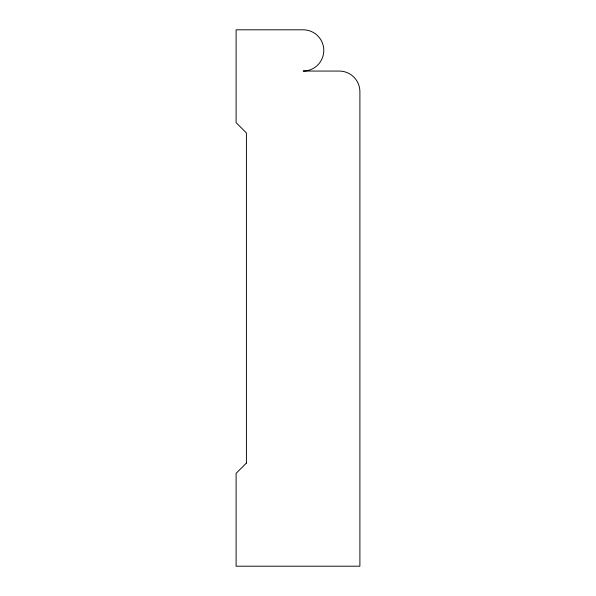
<?xml version="1.0" encoding="UTF-8"?>
<svg xmlns="http://www.w3.org/2000/svg" width="596" height="596" viewBox="0 0 596 596"><rect width="100%" height="100%" fill="white"/><g stroke="black" fill="none" stroke-linecap="round" stroke-linejoin="round"><path stroke-width="0.89" d="M246.424 463.047L236.105 473.358L236.105 566.2L359.895 566.2L359.895 91.695A20.629 20.629 0 0 0 339.258 71.058L303.155 71.058A20.629 20.629 0 0 0 323.792 50.429A20.629 20.629 0 0 0 303.155 29.8L236.105 29.8L236.105 122.642L246.424 132.953L246.424 463.047"/></g></svg>
